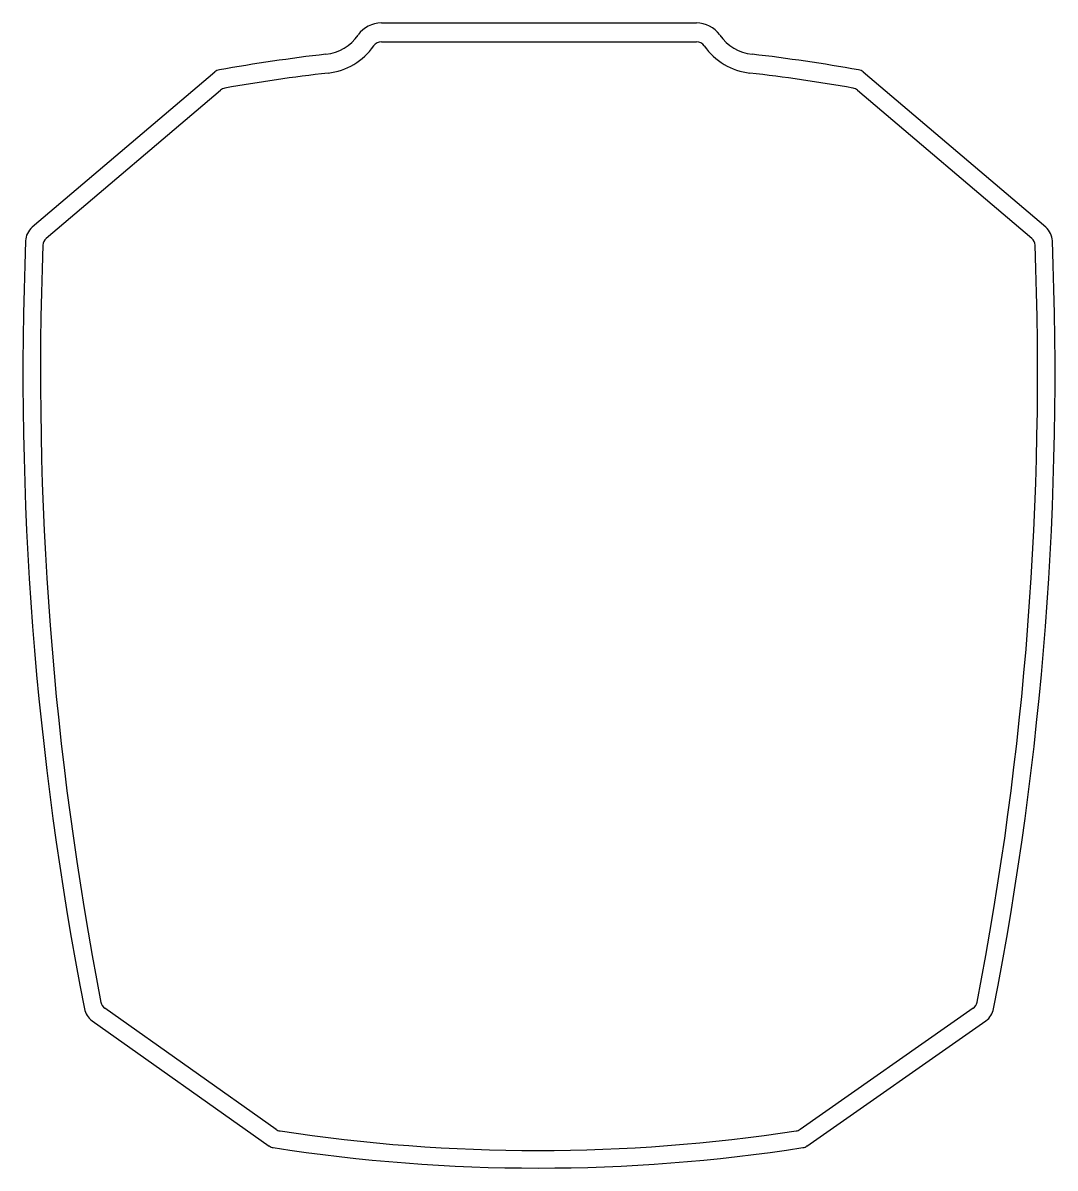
# Model space of a CAD drawing. Extents: x 3236 to 3345, y 1440 to 1561.
import ezdxf

# ---------------------------------------------------------------- set-up
doc = ezdxf.new("R2010")
doc.units = 0
doc.layers.get('0').update_dxf_attribs({"linetype": 'CONTINUOUS'})

msp = doc.modelspace()

# ---------------------------------------------------------------- linework, layer by layer
for p, q in [((3274.06, 1561), (3307.34, 1561)), ((3274.06, 1559), (3307.34, 1559)), ((3256.47, 1555.81), (3237.18, 1539.41)), ((3344.23, 1539.41), (3324.93, 1555.81)), ((3238.66, 1538.25), (3257.06, 1553.89)), ((3324.34, 1553.89), (3342.75, 1538.25)), ((3262.93, 1444.14), (3244.84, 1456.93)), ((3336.56, 1456.93), (3318.3, 1444.14)), ((3243.5, 1455.61), (3262.21, 1442.38)), ((3319, 1442.38), (3337.91, 1455.61))]:
    msp.add_line(p, q)
for centre, radius, start, end in [((3274.06, 1558), 3, 90, 144.9563), ((3307.34, 1558), 3, 35.0437, 90), ((3267.64, 1562.5), 4.85, 276.662, 324.9563), ((3313.77, 1562.5), 4.85, 215.0437, 263.338), ((3267.64, 1562.5), 6.85, 276.662, 324.9563), ((3274.06, 1558), 1, 90, 144.9563), ((3307.34, 1558), 1, 35.0437, 90), ((3313.77, 1562.5), 6.85, 215.0437, 263.338), ((3290.7, 1365.02), 193.98, 96.662, 100.0214), ((3290.7, 1365.02), 193.98, 79.9786, 83.338), ((3257.12, 1555.05), 1, 100.0214, 130.3635), ((3290.7, 1365.02), 191.98, 96.662, 99.9479), ((3290.7, 1365.02), 191.98, 80.0521, 83.338), ((3324.29, 1555.05), 1, 49.6365, 79.9786), ((3257.71, 1553.13), 1, 99.9479, 130.3635), ((3323.7, 1553.13), 1, 49.6365, 80.0521), ((3238.47, 1537.89), 2, 130.3635, 177.7063), ((3342.93, 1537.89), 2, 2.2937, 49.6365), ((3586.2, 1523.96), 350, 177.7063, 191.0525), ((3586.2, 1523.96), 348.15, 177.7678, 190.9962), ((3239.31, 1537.48), 1, 130.3635, 177.7678), ((2995.21, 1523.96), 348.15, 349.005, 2.2322), ((2995.21, 1523.96), 350, 348.9484, 2.2937), ((3342.1, 1537.48), 1, 2.2322, 49.6365), ((3245.42, 1457.75), 1, 190.9962, 234.7403), ((3335.99, 1457.75), 1, 305, 349.005), ((3244.65, 1457.25), 2, 191.0525, 234.7403), ((3336.76, 1457.25), 2, 305, 348.9484), ((3263.5, 1444.96), 1, 234.7403, 261.2925), ((3290.61, 1621.95), 180.05, 261.2925, 278.7097), ((3317.72, 1444.96), 1, 278.7097, 305), ((3262.79, 1443.2), 1, 234.7403, 261.1539), ((3290.61, 1621.95), 181.9, 261.1539, 278.8468), ((3318.43, 1443.2), 1, 278.8468, 305)]:
    msp.add_arc(centre, radius, start, end)

doc.saveas('drawing.dxf')
